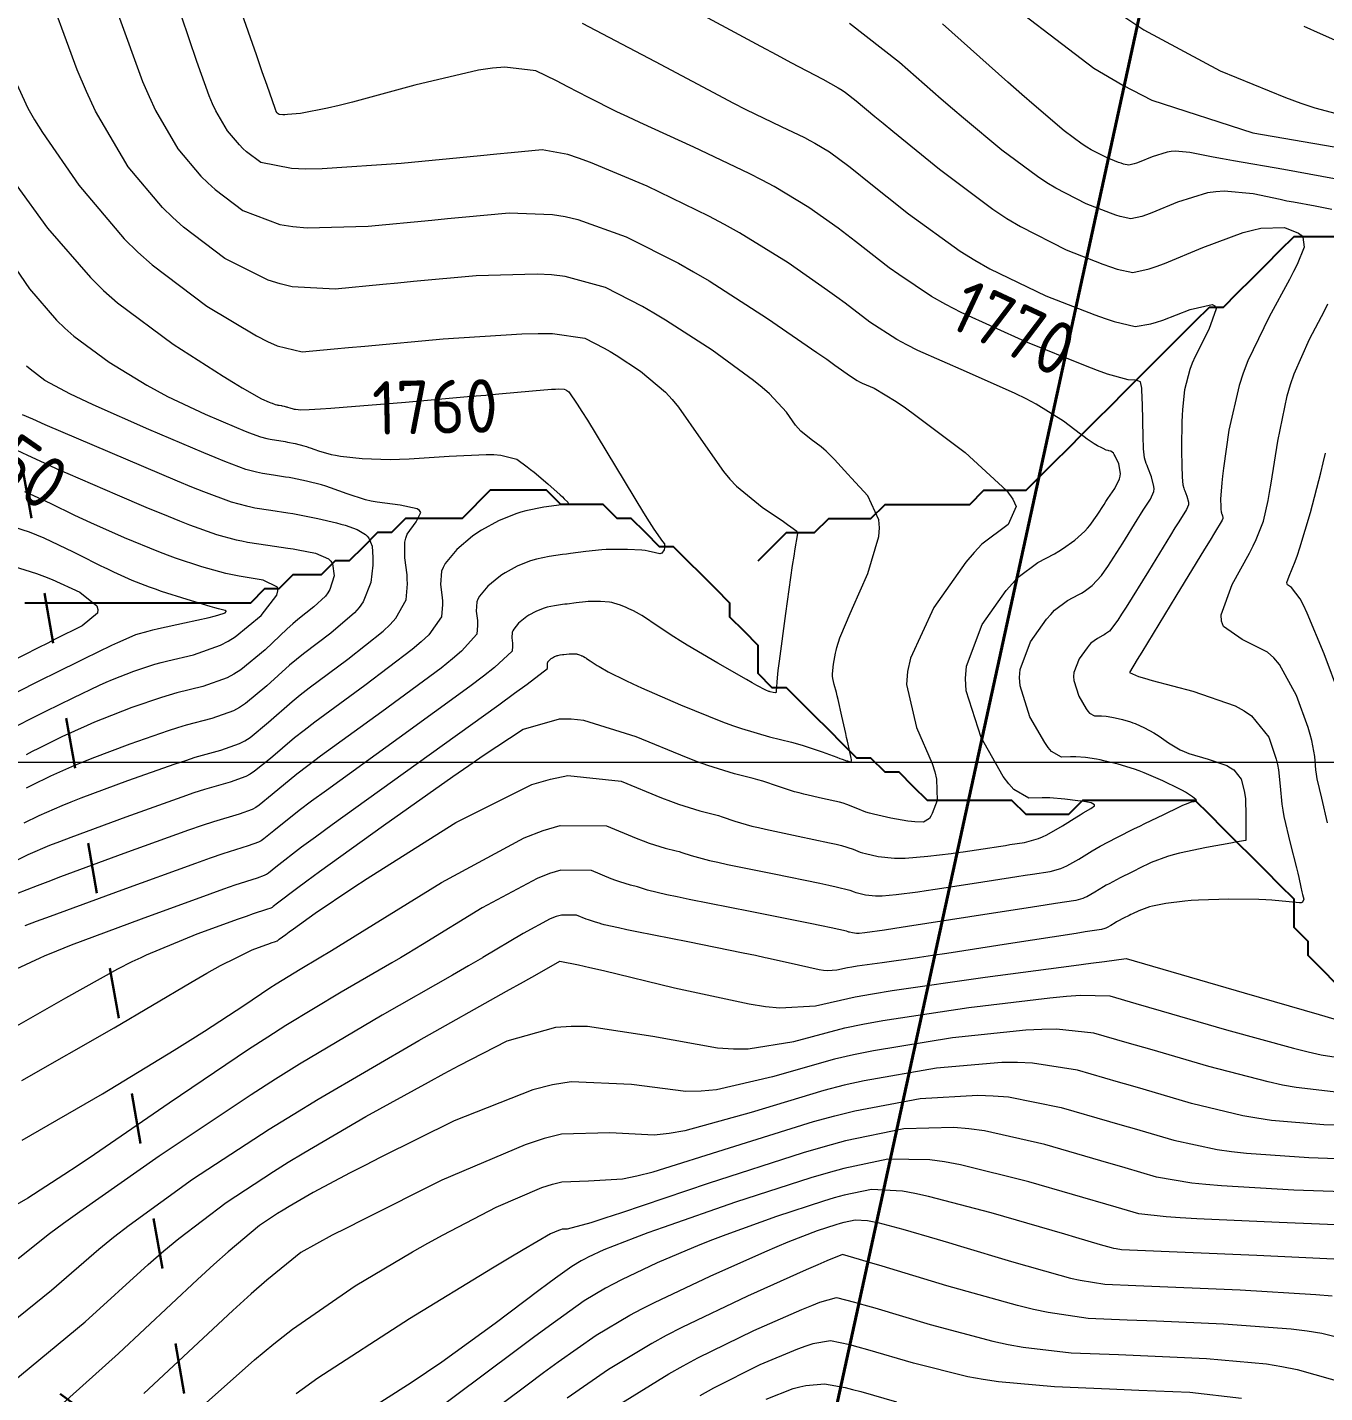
# Model space of a CAD drawing. Header units: millimetres. Extents: x 837475 to 838477, y 1189012 to 1191015.
# Drawn here: x 838142.1 to 838234, y 1189969.2 to 1190066 of the extents above; entities that cross this region are included whole.
import ezdxf

# ---------------------------------------------------------------- set-up
doc = ezdxf.new("R2010")
doc.units = ezdxf.units.MM
doc.header["$LTSCALE"] = 0.3
doc.linetypes.add('ACAD_ISO03W100', pattern=[30, 12, -18])
for name, color, linetype, lineweight in [('COORD', 253, 'Continuous', 20), ('CORREDORVIA', 94, 'Continuous', 40), ('DRENAJE', 5, 'Continuous', 25)]:
    doc.layers.add(name, color=color, linetype=linetype, lineweight=lineweight)
for name, color, linetype, lineweight, true_color in [('COTAS 10', 7, 'Continuous', 9, 0x6e3e2d), ('COTAS INT', 7, 'Continuous', 5, 0x9fa19f), ('Linea_Tendencia', 7, 'ACAD_ISO03W100', 30, 0xef3939)]:
    doc.layers.add(name, color=color, linetype=linetype, lineweight=lineweight, true_color=true_color)
doc.styles.get("Standard").update_dxf_attribs({"font": 'isocp2.shx', "bigfont": '@extfont2.shx'})

msp = doc.modelspace()

# ---------------------------------------------------------------- linework, layer by layer
at = {"layer": 'COORD'}
msp.add_line((837476.514, 1190013.872), (838476.514, 1190013.872), dxfattribs=at)
at = {"layer": 'CORREDORVIA'}
msp.add_lwpolyline([(837918.48, 1189883.493), (837925.042, 1189453.383), (837902.497, 1189217.712), (837593.191, 1189234.399), (837666.017, 1189670.117), (837623.316, 1189818.024), (837548.503, 1190011.455), (837506.88, 1190461.595), (837936.282, 1190278.252), (837938.054, 1190355.403), (837933.054, 1190517.446), (837913.685, 1190646.739), (837916.913, 1190801.892), (837910.676, 1191000.965), (838213.029, 1190992.912), (838237.174, 1190821.339), (838237.001, 1190602.875), (838240.031, 1190437.198), (838238.102, 1190145.726), (838184.199, 1189898.277), (837758.842, 1190109.914), (837918.48, 1189883.493)], dxfattribs=at)
at = {"layer": 'COTAS 10'}
for points in [[(838141.715, 1189987.071), (838147.407, 1189990.339), (838152.47, 1189993.433), (838153.611, 1189994.144), (838154.639, 1189994.791), (838157.407, 1189996.605), (838159.258, 1189997.856), (838159.707, 1189998.149), (838160.129, 1189998.418), (838161.422, 1189999.198), (838162.761, 1190000), (838163.633, 1190000.522), (838164.634, 1190001.134), (838165.802, 1190001.853), (838171.422, 1190005.339), (838177.303, 1190008.497), (838178.635, 1190009.009), (838179.839, 1190009.365), (838183.119, 1190009.344), (838185.244, 1190008.468), (838185.72, 1190008.285), (838186.147, 1190008.128), (838187.284, 1190007.777), (838188.067, 1190007.583), (838188.271, 1190007.526), (838188.469, 1190007.468), (838189.139, 1190007.242), (838190.426, 1190006.9), (838191.013, 1190006.767), (838191.701, 1190006.617), (838195.018, 1190005.941), (838198.255, 1190005.287), (838198.893, 1190005.151), (838199.418, 1190005.036), (838200.379, 1190004.784), (838200.687, 1190004.661), (838200.8, 1190004.627), (838200.926, 1190004.593), (838201.48, 1190004.468), (838202.202, 1190004.393), (838202.433, 1190004.39), (838202.678, 1190004.394), (838203.676, 1190004.473), (838205.208, 1190004.68), (838205.79, 1190004.764), (838206.441, 1190004.86), (838209.36, 1190005.307), (838212.208, 1190005.751), (838212.813, 1190005.845), (838213.339, 1190005.927), (838214.578, 1190006.122), (838215.328, 1190006.326), (838215.546, 1190006.413), (838215.768, 1190006.515), (838216.607, 1190006.995), (838217.549, 1190007.575), (838217.835, 1190007.74), (838218.134, 1190007.906), (838219.304, 1190008.521), (838220.571, 1190009.155), (838220.93, 1190009.332), (838221.292, 1190009.511), (838222.63, 1190010.164), (838223.76, 1190010.701), (838223.991, 1190010.807), (838224.186, 1190010.893), (838224.597, 1190011.049), (838224.759, 1190011.077), (838224.798, 1190011.083), (838224.834, 1190011.089), (838224.943, 1190011.105), (838224.959, 1190011.159), (838224.937, 1190011.19), (838224.903, 1190011.227), (838224.682, 1190011.418), (838224.177, 1190011.733), (838223.963, 1190011.849), (838223.718, 1190011.977), (838222.563, 1190012.544), (838221.249, 1190013.12), (838220.903, 1190013.254), (838220.565, 1190013.377), (838219.408, 1190013.729), (838218.378, 1190013.969), (838218.12, 1190014.021), (838217.874, 1190014.067), (838217.084, 1190014.185), (838216.391, 1190014.237), (838216.206, 1190014.243), (838216.025, 1190014.245), (838215.397, 1190014.221), (838214.682, 1190014.629), (838214.446, 1190014.904), (838214.193, 1190015.249), (838213.142, 1190017.079), (838212.446, 1190019.288), (838212.417, 1190019.872), (838212.458, 1190020.444), (838213.198, 1190022.408), (838214.331, 1190024.005), (838214.621, 1190024.345), (838214.9, 1190024.64), (838215.821, 1190025.336), (838216.608, 1190025.744), (838216.802, 1190025.857), (838216.986, 1190025.971), (838217.566, 1190026.382), (838218.211, 1190027.095), (838218.436, 1190027.398), (838218.681, 1190027.748), (838219.735, 1190029.394), (838220.758, 1190031.058), (838220.983, 1190031.418), (838221.184, 1190031.736), (838221.702, 1190032.52), (838221.928, 1190033.067), (838221.945, 1190033.235), (838221.942, 1190033.409), (838221.766, 1190034.099), (838221.505, 1190034.753), (838221.449, 1190034.906), (838221.399, 1190035.046), (838221.275, 1190035.45), (838221.206, 1190036.082), (838221.191, 1190036.366), (838221.178, 1190036.698), (838221.142, 1190038.291), (838221.103, 1190039.839), (838221.088, 1190040.142), (838221.07, 1190040.392), (838220.989, 1190040.837), (838220.798, 1190040.913), (838220.712, 1190040.928), (838220.61, 1190040.941), (838220.122, 1190040.967), (838218.653, 1190041.387), (838217.933, 1190041.647), (838217.078, 1190041.97), (838212.858, 1190043.66), (838208.266, 1190045.741), (838207.176, 1190046.311), (838206.165, 1190046.878), (838203.86, 1190048.439), (838203.169, 1190048.905), (838200.785, 1190050.787), (838200.16, 1190051.263), (838199.549, 1190051.719), (838197.469, 1190053.204), (838195.012, 1190054.684), (838194.164, 1190055.137), (838193.244, 1190055.609), (838189.313, 1190057.469), (838185.487, 1190059.216), (838184.633, 1190059.617), (838183.868, 1190059.981), (838181.844, 1190060.997), (838180.394, 1190061.761), (838179.991, 1190061.966), (838179.587, 1190062.168), (838178.12, 1190062.877), (838175.911, 1190063.144), (838175.038, 1190063.069), (838174.052, 1190062.928), (838169.549, 1190061.88), (838165.115, 1190060.675), (838164.173, 1190060.436), (838163.354, 1190060.237), (838161.429, 1190059.863), (838160.516, 1190059.784), (838160.336, 1190059.773), (838160.188, 1190059.766), (838159.917, 1190059.779), (838159.855, 1190059.826), (838159.823, 1190059.856), (838159.772, 1190059.917), (838159.722, 1190060.002), (838159.707, 1190060.033), (838159.693, 1190060.067), (838159.639, 1190060.216), (838159.068, 1190061.853), (838158.728, 1190062.824), (838158.31, 1190064.021), (838156.14, 1190070.216)], [(838210, 1190068.948), (838217.672, 1190063.081), (838219.739, 1190061.86), (838221.782, 1190060.813), (838228.957, 1190058.49), (838234.717, 1190057.493)], [(838141.21, 1190054.903), (838143.502, 1190051.738), (838146.537, 1190048.22), (838147.48, 1190047.312), (838148.468, 1190046.434), (838152.409, 1190043.502), (838155.944, 1190041.24), (838156.676, 1190040.784), (838157.3, 1190040.402), (838158.665, 1190039.634), (838159.221, 1190039.398), (838159.337, 1190039.35), (838159.435, 1190039.31), (838159.651, 1190039.228), (838159.759, 1190039.199), (838159.79, 1190039.193), (838159.82, 1190039.187), (838159.933, 1190039.169), (838160.054, 1190039.151), (838160.089, 1190039.145), (838160.126, 1190039.138), (838160.268, 1190039.11), (838160.421, 1190039.07), (838160.465, 1190039.057), (838160.51, 1190039.042), (838160.68, 1190038.98), (838160.905, 1190038.917), (838160.985, 1190038.902), (838161.073, 1190038.888), (838161.456, 1190038.845), (838162.061, 1190038.873), (838162.86, 1190038.909), (838163.591, 1190038.961), (838164.471, 1190039.029), (838168.887, 1190039.4), (838173.544, 1190039.807), (838174.575, 1190039.898), (838175.494, 1190039.979), (838177.882, 1190040.191), (838179.236, 1190040.303), (838179.504, 1190040.32), (838179.724, 1190040.332), (838180.132, 1190040.324), (838180.245, 1190040.266), (838180.279, 1190040.246), (838180.315, 1190040.224), (838180.457, 1190040.132), (838181.057, 1190039.256), (838181.38, 1190038.74), (838181.773, 1190038.106), (838183.765, 1190034.828), (838185.762, 1190031.547), (838186.159, 1190030.911), (838186.488, 1190030.392), (838187.111, 1190029.502), (838187.236, 1190029.341), (838187.251, 1190029.281), (838187.257, 1190029.216), (838187.207, 1190028.926), (838187.05, 1190028.691), (838186.988, 1190028.659), (838186.919, 1190028.642), (838186.604, 1190028.703), (838186.075, 1190028.836), (838185.872, 1190028.865), (838185.643, 1190028.891), (838184.61, 1190028.953), (838183.43, 1190028.955), (838183.108, 1190028.942), (838182.789, 1190028.924), (838181.658, 1190028.807), (838180.581, 1190028.658), (838180.298, 1190028.619), (838180.02, 1190028.58), (838179.069, 1190028.446), (838178.165, 1190028.263), (838177.918, 1190028.194), (838177.671, 1190028.116), (838176.791, 1190027.766), (838175.94, 1190027.301), (838175.712, 1190027.15), (838175.488, 1190026.99), (838174.707, 1190026.333), (838174.12, 1190025.624), (838174.019, 1190025.432), (838173.944, 1190025.242), (838173.892, 1190024.568), (838173.973, 1190023.917), (838173.981, 1190023.74), (838173.983, 1190023.566), (838173.939, 1190022.949), (838172.856, 1190021.737), (838172.203, 1190021.186), (838171.398, 1190020.542), (838167.212, 1190017.441), (838162.864, 1190014.284), (838161.956, 1190013.605), (838161.176, 1190013.011), (838159.428, 1190011.57), (838158.515, 1190010.818), (838158.261, 1190010.658), (838158.007, 1190010.519), (838157.088, 1190010.189), (838155.274, 1190009.642), (838154.457, 1190009.365), (838153.503, 1190009.033), (838148.919, 1190007.384), (838144.419, 1190005.727), (838143.519, 1190005.39), (838142.768, 1190005.106), (838141.305, 1190004.522)], [(838140.506, 1190016.021), (838142.332, 1190016.953), (838142.851, 1190017.214), (838143.376, 1190017.476), (838145.321, 1190018.437), (838147.186, 1190019.316), (838147.66, 1190019.527), (838148.117, 1190019.724), (838149.615, 1190020.321), (838151.106, 1190020.806), (838151.557, 1190020.934), (838152.026, 1190021.059), (838153.859, 1190021.485), (838155.775, 1190022.158), (838156.297, 1190022.438), (838156.814, 1190022.759), (838158.648, 1190024.255), (838159.769, 1190025.715), (838159.836, 1190026.011), (838159.798, 1190026.262), (838158.782, 1190026.78), (838157.081, 1190027.053), (838156.611, 1190027.149), (838156.141, 1190027.253), (838154.447, 1190027.706), (838152.578, 1190028.335), (838151.997, 1190028.551), (838151.39, 1190028.785), (838148.97, 1190029.782), (838146.583, 1190030.831), (838145.997, 1190031.098), (838145.443, 1190031.354), (838143.71, 1190032.195), (838142.271, 1190032.876), (838141.902, 1190033.031)], [(838235.036, 1189990.443), (838232.029, 1189990.789), (838231.062, 1189990.969), (838230.035, 1189991.187), (838225.842, 1189992.28), (838221.805, 1189993.456), (838220.033, 1189993.972), (838217.668, 1189994.659), (838215.024, 1189994.93), (838214.003, 1189994.913), (838212.856, 1189994.856), (838207.668, 1189994.318), (838202.056, 1189993.408), (838200.641, 1189993.116), (838199.287, 1189992.807), (838194.897, 1189991.547), (838190.933, 1189990.63), (838189.846, 1189990.537), (838188.764, 1189990.514), (838184.897, 1189991.013), (838180.636, 1189991.2), (838179.306, 1189990.98), (838177.91, 1189990.642), (838172.326, 1189988.442), (838167.137, 1189985.855), (838165.99, 1189985.272), (838164.968, 1189984.748), (838162.326, 1189983.341), (838160.636, 1189982.359), (838160.214, 1189982.104), (838159.813, 1189981.855), (838158.531, 1189981.015), (838156.297, 1189979.139), (838155.296, 1189978.238), (838154.129, 1189977.171), (838148.531, 1189971.937), (838142.55, 1189966.562)], [(838235.183, 1189978.591), (838229.244, 1189978.879), (838219.649, 1189979.283), (838219.25, 1189979.346), (838219.096, 1189979.382), (838218.923, 1189979.425), (838218.14, 1189979.649), (838216.402, 1189980.163), (838215.627, 1189980.39), (838214.724, 1189980.654), (838210.402, 1189981.911), (838205.965, 1189983.076), (838204.99, 1189983.281), (838204.124, 1189983.436), (838201.911, 1189983.569), (838199.968, 1189983.155), (838199.271, 1189982.964), (838198.507, 1189982.74), (838195.174, 1189981.658), (838191.578, 1189980.361), (838190.646, 1189980.003), (838189.743, 1189979.645), (838186.714, 1189978.354), (838184.188, 1189977.159), (838183.603, 1189976.861), (838183.066, 1189976.578), (838181.539, 1189975.674), (838179.079, 1189973.899), (838177.955, 1189973.067), (838176.638, 1189972.088), (838170.28, 1189967.319)], [(838194.439, 1189968.691), (838196.366, 1189969.442), (838196.829, 1189969.576), (838197.263, 1189969.678), (838198.576, 1189969.777), (838200.039, 1189969.516), (838200.568, 1189969.39), (838201.15, 1189969.242), (838203.696, 1189968.514)]]:
    msp.add_lwpolyline(points, dxfattribs=at)
at = {"layer": 'COTAS INT'}
for points in [[(838141.3, 1189999.215), (838142.99, 1190000), (838143.278, 1190000.134), (838144.165, 1190000.495), (838145.2, 1190000.904), (838150.162, 1190002.767), (838155.025, 1190004.53), (838155.997, 1190004.876), (838156.807, 1190005.16), (838158.379, 1190005.671), (838158.891, 1190005.854), (838159.032, 1190005.931), (838159.173, 1190006.021), (838159.682, 1190006.439), (838161.516, 1190007.857), (838162.492, 1190008.576), (838163.673, 1190009.437), (838169.629, 1190013.724), (838175.49, 1190017.935), (838176.609, 1190018.748), (838177.51, 1190019.407), (838178.948, 1190020.512), (838178.956, 1190020.619), (838178.955, 1190020.649), (838178.954, 1190020.68), (838178.94, 1190020.793), (838178.949, 1190020.91), (838178.962, 1190020.943), (838178.98, 1190020.976), (838179.081, 1190021.099), (838179.217, 1190021.213), (838179.256, 1190021.241), (838179.295, 1190021.267), (838179.443, 1190021.348), (838179.596, 1190021.409), (838179.639, 1190021.422), (838179.682, 1190021.434), (838179.838, 1190021.466), (838180.003, 1190021.489), (838180.101, 1190021.503), (838180.288, 1190021.529), (838180.484, 1190021.549), (838180.539, 1190021.552), (838180.595, 1190021.554), (838180.8, 1190021.554), (838180.991, 1190021.538), (838181.038, 1190021.531), (838181.082, 1190021.522), (838181.222, 1190021.478), (838181.338, 1190021.429), (838181.368, 1190021.416), (838181.397, 1190021.404), (838181.492, 1190021.363), (838181.619, 1190021.293), (838181.668, 1190021.262), (838181.722, 1190021.226), (838181.967, 1190021.057), (838182.337, 1190020.813), (838182.47, 1190020.73), (838182.617, 1190020.641), (838183.259, 1190020.263), (838184.489, 1190019.65), (838185.006, 1190019.412), (838185.6, 1190019.145), (838188.382, 1190017.934), (838191.344, 1190016.734), (838192.051, 1190016.473), (838192.709, 1190016.243), (838194.679, 1190015.672), (838196.256, 1190015.282), (838196.667, 1190015.167), (838197.067, 1190015.049), (838198.417, 1190014.595), (838199.46, 1190014.21), (838199.665, 1190014.136), (838199.835, 1190014.075), (838200.147, 1190013.969), (838200.222, 1190013.951), (838200.241, 1190013.945), (838200.259, 1190013.938), (838200.322, 1190013.91), (838200.381, 1190013.884), (838200.398, 1190013.879), (838200.414, 1190013.874), (838200.475, 1190013.866), (838200.498, 1190013.977), (838200.49, 1190014.048), (838200.476, 1190014.137), (838200.376, 1190014.603), (838200.206, 1190015.343), (838200.148, 1190015.604), (838200.085, 1190015.889), (838199.819, 1190017.123), (838199.553, 1190018.314), (838199.49, 1190018.573), (838199.431, 1190018.8), (838199.26, 1190019.365), (838199.168, 1190019.809), (838199.16, 1190019.961), (838199.159, 1190020.126), (838199.219, 1190020.825), (838199.356, 1190021.584), (838199.404, 1190021.787), (838199.456, 1190021.986), (838199.681, 1190022.679), (838200.137, 1190023.787), (838200.335, 1190024.249), (838200.565, 1190024.777), (838201.653, 1190027.245), (838202.44, 1190029.855), (838202.479, 1190030.474), (838202.44, 1190031.048), (838201.655, 1190032.745), (838200.508, 1190033.993), (838200.242, 1190034.284), (838199.998, 1190034.551), (838199.301, 1190035.317), (838198.71, 1190035.906), (838198.532, 1190036.062), (838198.348, 1190036.214), (838197.634, 1190036.736), (838196.906, 1190037.34), (838196.714, 1190037.544), (838196.526, 1190037.763), (838195.881, 1190038.688), (838194.696, 1190039.984), (838194.168, 1190040.439), (838193.554, 1190040.934), (838190.612, 1190043.067), (838187.321, 1190045.21), (838186.486, 1190045.712), (838185.685, 1190046.174), (838183.067, 1190047.514), (838180.199, 1190048.298), (838179.24, 1190048.411), (838178.21, 1190048.478), (838173.895, 1190048.342), (838169.452, 1190047.936), (838168.342, 1190047.834), (838167.284, 1190047.735), (838163.895, 1190047.415), (838160.839, 1190047.57), (838159.991, 1190047.771), (838159.142, 1190048.041), (838156.068, 1190049.588), (838153.145, 1190051.796), (838152.392, 1190052.482), (838151.662, 1190053.201), (838149.226, 1190056.068), (838146.91, 1190060.015), (838146.255, 1190061.415), (838145.594, 1190062.948), (838143.158, 1190069.593)], [(838188.468, 1190067.645), (838194.036, 1190064.64), (838195.202, 1190064.014), (838196.205, 1190063.477), (838198.468, 1190062.283), (838199.562, 1190061.677), (838199.827, 1190061.51), (838200.076, 1190061.344), (838200.84, 1190060.751), (838202.145, 1190059.65), (838202.735, 1190059.163), (838203.424, 1190058.598), (838206.741, 1190055.902), (838210.529, 1190053.074), (838211.516, 1190052.426), (838212.475, 1190051.837), (838215.715, 1190050.196), (838218.305, 1190049.181), (838218.855, 1190048.987), (838219.332, 1190048.829), (838220.452, 1190048.574), (838221.607, 1190048.839), (838222.106, 1190049.01), (838222.683, 1190049.224), (838225.414, 1190050.349), (838228.272, 1190051.42), (838228.929, 1190051.599), (838229.527, 1190051.727), (838231.2, 1190051.767), (838232.199, 1190051.378), (838232.372, 1190051.236), (838232.501, 1190051.08), (838232.592, 1190050.391), (838232.087, 1190049.153), (838231.84, 1190048.65), (838231.546, 1190048.078), (838230.099, 1190045.432), (838228.599, 1190042.317), (838228.272, 1190041.448), (838227.983, 1190040.577), (838227.26, 1190037.409), (838226.881, 1190034.722), (838226.809, 1190034.154), (838226.752, 1190033.662), (838226.666, 1190032.522), (838226.676, 1190031.992), (838226.679, 1190031.885), (838226.683, 1190031.796), (838226.697, 1190031.617), (838226.722, 1190031.535), (838226.733, 1190031.507), (838226.744, 1190031.476), (838226.797, 1190031.343), (838226.833, 1190031.203), (838226.833, 1190031.167), (838226.83, 1190031.133), (838226.784, 1190031.022), (838226.236, 1190030.136), (838225.917, 1190029.613), (838225.524, 1190028.97), (838223.498, 1190025.647), (838221.472, 1190022.317), (838221.079, 1190021.671), (838220.759, 1190021.143), (838220.208, 1190020.232), (838220.848, 1190019.948), (838221.279, 1190019.816), (838221.819, 1190019.661), (838224.686, 1190018.906), (838227.695, 1190017.851), (838228.324, 1190017.507), (838228.866, 1190017.14), (838230.088, 1190015.627), (838230.605, 1190014.084), (838230.703, 1190013.698), (838230.781, 1190013.331), (838230.898, 1190012.155), (838230.998, 1190010.893), (838231.065, 1190010.472), (838231.149, 1190010.019), (838231.596, 1190008.124), (838232.054, 1190006.37), (838232.145, 1190006.006), (838232.22, 1190005.695), (838232.364, 1190005.012), (838232.421, 1190004.676), (838232.441, 1190004.583), (838232.464, 1190004.491), (838232.563, 1190004.159), (838232.473, 1190003.927), (838232.376, 1190003.898), (838232.248, 1190003.883), (838231.526, 1190003.957), (838230.308, 1190004.089), (838229.866, 1190004.112), (838229.38, 1190004.129), (838227.248, 1190004.139), (838225.089, 1190004.078), (838224.585, 1190004.049), (838224.123, 1190004.016), (838222.791, 1190003.855), (838221.848, 1190003.657), (838221.629, 1190003.6), (838221.429, 1190003.543), (838220.862, 1190003.331), (838220.423, 1190003.117), (838220.305, 1190003.058), (838220.187, 1190003), (838219.772, 1190002.793), (838219.388, 1190002.591), (838219.291, 1190002.537), (838219.197, 1190002.483), (838218.888, 1190002.292), (838218.613, 1190002.135), (838218.54, 1190002.102), (838218.469, 1190002.073), (838218.223, 1190002.006), (838217.068, 1190001.826), (838216.424, 1190001.726), (838211.63, 1190000.979), (838207.258, 1190000.308), (838206.244, 1190000.156), (838205.315, 1190000.019), (838205.18, 1190000), (838202.669, 1189999.646), (838200.905, 1189999.394), (838200.532, 1189999.333), (838200.209, 1189999.277), (838199.46, 1189999.106), (838198.787, 1189999.072), (838198.513, 1189999.101), (838198.2, 1189999.148), (838196.75, 1189999.46), (838194.512, 1189999.972), (838194.381, 1190000), (838193.702, 1190000.145), (838192.809, 1190000.332), (838188.898, 1190001.122), (838185.279, 1190001.843), (838184.57, 1190001.987), (838183.99, 1190002.107), (838182.954, 1190002.341), (838182.737, 1190002.413), (838182.673, 1190002.432), (838182.607, 1190002.451), (838182.354, 1190002.513), (838181.987, 1190002.627), (838181.849, 1190002.678), (838181.695, 1190002.737), (838181.008, 1190003.02), (838179.948, 1190003.027), (838179.559, 1190002.912), (838179.128, 1190002.746), (838177.228, 1190001.725), (838174.374, 1190000.014), (838174.35, 1190000), (838173.342, 1189999.413), (838172.205, 1189998.756), (838167.228, 1189995.925), (838161.36, 1189992.45), (838159.662, 1189991.387), (838157.933, 1189990.281), (838151.422, 1189985.925), (838145.801, 1189981.987), (838144.633, 1189981.145), (838143.633, 1189980.411), (838141.422, 1189978.656)], [(838181.406, 1190066.276), (838186.572, 1190063.555), (838191.074, 1190061.153), (838192.092, 1190060.623), (838193.012, 1190060.151), (838195.508, 1190058.936), (838197.16, 1190058.154), (838197.547, 1190057.956), (838197.904, 1190057.766), (838198.936, 1190057.144), (838200.302, 1190056.122), (838200.868, 1190055.679), (838201.516, 1190055.168), (838204.536, 1190052.743), (838208.192, 1190050.102), (838209.241, 1190049.453), (838210.306, 1190048.841), (838214.286, 1190046.928), (838217.74, 1190045.575), (838218.473, 1190045.315), (838219.109, 1190045.106), (838220.603, 1190044.765), (838221.728, 1190044.939), (838222.132, 1190045.054), (838222.576, 1190045.199), (838224.516, 1190045.962), (838226.058, 1190046.324), (838226.252, 1190046.215), (838226.344, 1190046.016), (838225.837, 1190044.541), (838224.861, 1190042.63), (838224.659, 1190042.155), (838224.485, 1190041.704), (838224.104, 1190040.272), (838223.956, 1190038.872), (838223.93, 1190038.441), (838223.911, 1190037.991), (838223.893, 1190036.211), (838223.923, 1190034.643), (838223.933, 1190034.327), (838223.943, 1190034.062), (838223.986, 1190033.533), (838224.061, 1190033.291), (838224.091, 1190033.206), (838224.125, 1190033.114), (838224.282, 1190032.721), (838224.387, 1190032.306), (838224.389, 1190032.201), (838224.379, 1190032.1), (838224.243, 1190031.771), (838223.699, 1190030.918), (838223.432, 1190030.486), (838223.114, 1190029.97), (838221.545, 1190027.403), (838219.968, 1190024.854), (838219.645, 1190024.35), (838219.371, 1190023.934), (838218.795, 1190023.159), (838218.508, 1190022.955), (838218.417, 1190022.899), (838218.321, 1190022.843), (838217.932, 1190022.641), (838217.476, 1190022.296), (838217.338, 1190022.15), (838217.194, 1190021.982), (838216.633, 1190021.192), (838216.267, 1190020.22), (838216.247, 1190019.937), (838216.261, 1190019.648), (838216.606, 1190018.554), (838217.126, 1190017.649), (838217.251, 1190017.478), (838217.368, 1190017.342), (838217.722, 1190017.14), (838218.033, 1190017.152), (838218.122, 1190017.151), (838218.214, 1190017.148), (838218.557, 1190017.122), (838218.948, 1190017.064), (838219.07, 1190017.041), (838219.197, 1190017.015), (838219.707, 1190016.896), (838220.28, 1190016.722), (838220.447, 1190016.661), (838220.618, 1190016.595), (838221.268, 1190016.31), (838221.94, 1190015.95), (838222.124, 1190015.837), (838222.308, 1190015.718), (838222.968, 1190015.238), (838223.8, 1190014.744), (838224.093, 1190014.616), (838224.413, 1190014.491), (838225.792, 1190014.073), (838227.097, 1190013.619), (838227.369, 1190013.471), (838227.603, 1190013.314), (838228.129, 1190012.669), (838228.347, 1190011.838), (838228.388, 1190011.564), (838228.419, 1190011.271), (838228.461, 1190010.055), (838228.45, 1190008.974), (838228.448, 1190008.766), (838228.447, 1190008.599), (838228.447, 1190008.326), (838228.446, 1190008.316), (838228.445, 1190008.314), (838228.442, 1190008.312), (838228.43, 1190008.309), (838227.994, 1190008.232), (838227.725, 1190008.184), (838227.392, 1190008.124), (838225.654, 1190007.808), (838223.742, 1190007.407), (838223.3, 1190007.293), (838222.895, 1190007.177), (838221.746, 1190006.748), (838220.858, 1190006.314), (838220.617, 1190006.195), (838220.379, 1190006.077), (838219.538, 1190005.657), (838218.761, 1190005.249), (838218.563, 1190005.138), (838218.373, 1190005.029), (838217.747, 1190004.644), (838217.19, 1190004.325), (838217.043, 1190004.258), (838216.898, 1190004.199), (838216.401, 1190004.064), (838214.957, 1190003.838), (838214.217, 1190003.723), (838213.328, 1190003.584), (838208.887, 1190002.893), (838204.457, 1190002.206), (838203.575, 1190002.071), (838202.842, 1190001.959), (838201.441, 1190001.754), (838201.05, 1190001.723), (838200.954, 1190001.721), (838200.863, 1190001.722), (838200.58, 1190001.752), (838200.363, 1190001.801), (838200.314, 1190001.814), (838200.269, 1190001.828), (838200.149, 1190001.876), (838199.045, 1190002.118), (838198.381, 1190002.254), (838197.562, 1190002.419), (838193.308, 1190003.265), (838188.99, 1190004.132), (838188.129, 1190004.31), (838187.415, 1190004.463), (838186.046, 1190004.791), (838185.603, 1190004.94), (838185.472, 1190004.979), (838185.337, 1190005.017), (838184.819, 1190005.145), (838184.067, 1190005.378), (838183.784, 1190005.482), (838183.469, 1190005.603), (838182.064, 1190006.182), (838179.894, 1190006.196), (838179.097, 1190005.961), (838178.216, 1190005.621), (838174.325, 1190003.532), (838170.088, 1190000.934), (838168.988, 1190000.273), (838168.528, 1190000), (838167.919, 1189999.639), (838164.325, 1189997.561), (838160.392, 1189995.191), (838159.11, 1189994.371), (838157.745, 1189993.481), (838152.116, 1189989.678), (838146.827, 1189986.052), (838145.675, 1189985.274), (838144.658, 1189984.594), (838142.116, 1189982.954), (838140.49, 1189982.02)], [(838148.519, 1190066.872), (838150.244, 1190062.138), (838150.706, 1190061.056), (838151.16, 1190060.073), (838152.741, 1190057.351), (838154.382, 1190055.419), (838154.874, 1190054.935), (838155.382, 1190054.472), (838157.351, 1190052.985), (838159.975, 1190051.996), (838160.896, 1190051.848), (838161.901, 1190051.754), (838166.234, 1190051.868), (838170.738, 1190052.298), (838171.851, 1190052.403), (838172.906, 1190052.502), (838176.234, 1190052.808), (838179.301, 1190052.71), (838180.192, 1190052.554), (838181.101, 1190052.341), (838184.534, 1190051.109), (838188.228, 1190049.25), (838189.301, 1190048.643), (838190.396, 1190047.996), (838194.534, 1190045.325), (838198.044, 1190042.914), (838198.743, 1190042.429), (838199.324, 1190042.025), (838200.437, 1190041.228), (838200.9, 1190040.928), (838201.07, 1190040.837), (838201.259, 1190040.743), (838202.095, 1190040.373), (838203.666, 1190039.436), (838204.319, 1190038.984), (838205.067, 1190038.449), (838208.552, 1190035.821), (838211.515, 1190033.109), (838211.933, 1190032.522), (838212.176, 1190032.005), (838211.6, 1190030.726), (838209.748, 1190029.327), (838209.187, 1190028.733), (838208.605, 1190028.05), (838206.326, 1190024.841), (838204.67, 1190021.228), (838204.479, 1190020.29), (838204.405, 1190019.379), (838205.107, 1190016.318), (838206.219, 1190013.773), (838206.403, 1190013.187), (838206.535, 1190012.653), (838206.564, 1190011.157), (838206.225, 1190010.214), (838206.123, 1190010.03), (838206.019, 1190009.879), (838205.614, 1190009.612), (838204.998, 1190009.625), (838204.759, 1190009.652), (838204.491, 1190009.688), (838203.279, 1190009.901), (838202.051, 1190010.176), (838201.773, 1190010.252), (838201.522, 1190010.328), (838200.84, 1190010.6), (838200.164, 1190010.872), (838199.916, 1190010.947), (838199.643, 1190011.022), (838198.438, 1190011.293), (838197.123, 1190011.589), (838196.781, 1190011.679), (838196.448, 1190011.773), (838195.324, 1190012.144), (838194.201, 1190012.522), (838193.868, 1190012.62), (838193.527, 1190012.716), (838192.214, 1190013.04), (838190.308, 1190013.63), (838189.591, 1190013.893), (838188.793, 1190014.2), (838185.23, 1190015.668), (838181.511, 1190016.812), (838180.614, 1190016.913), (838179.775, 1190016.922), (838177.225, 1190016.177), (838174.384, 1190014.307), (838173.362, 1190013.607), (838172.237, 1190012.827), (838167.324, 1190009.352), (838162.776, 1190006.083), (838161.882, 1190005.433), (838161.147, 1190004.895), (838159.808, 1190003.874), (838159.503, 1190003.622), (838159.418, 1190003.568), (838159.333, 1190003.522), (838159.025, 1190003.411), (838158.079, 1190003.104), (838157.592, 1190002.933), (838157.007, 1190002.725), (838154.082, 1190001.664), (838150.485, 1190000.175), (838150.117, 1190000), (838149.478, 1189999.696), (838148.465, 1189999.189), (838144.766, 1189997.12), (838140.979, 1189994.963)], [(838141.691, 1189991.3), (838148.232, 1189995.026), (838153.653, 1189998.245), (838154.791, 1189998.897), (838155.771, 1189999.445), (838156.879, 1190000), (838158.001, 1190000.562), (838158.989, 1190000.921), (838159.187, 1190000.991), (838159.351, 1190001.048), (838159.671, 1190001.152), (838159.775, 1190001.189), (838159.803, 1190001.205), (838159.832, 1190001.223), (838159.935, 1190001.308), (838160.387, 1190001.653), (838160.636, 1190001.835), (838160.938, 1190002.054), (838162.474, 1190003.159), (838165.149, 1190004.964), (838166.169, 1190005.626), (838167.31, 1190006.358), (838172.44, 1190009.586), (838177.842, 1190012.275), (838179.154, 1190012.668), (838180.386, 1190012.909), (838184.175, 1190012.506), (838187.019, 1190011.334), (838187.656, 1190011.089), (838188.227, 1190010.879), (838189.749, 1190010.408), (838190.797, 1190010.15), (838191.07, 1190010.073), (838191.335, 1190009.995), (838192.232, 1190009.693), (838193.437, 1190009.336), (838193.897, 1190009.223), (838194.412, 1190009.103), (838196.728, 1190008.617), (838198.949, 1190008.154), (838199.405, 1190008.049), (838199.791, 1190007.954), (838200.61, 1190007.692), (838201.104, 1190007.494), (838201.287, 1190007.439), (838201.488, 1190007.384), (838202.379, 1190007.184), (838203.541, 1190007.064), (838203.913, 1190007.058), (838204.306, 1190007.065), (838205.91, 1190007.193), (838207.574, 1190007.4), (838208.006, 1190007.457), (838208.425, 1190007.514), (838209.833, 1190007.721), (838211.088, 1190007.917), (838211.41, 1190007.967), (838211.721, 1190008.016), (838212.756, 1190008.18), (838213.757, 1190008.452), (838214.048, 1190008.569), (838214.345, 1190008.705), (838215.466, 1190009.346), (838216.479, 1190009.998), (838216.708, 1190010.14), (838216.914, 1190010.265), (838217.47, 1190010.58), (838217.722, 1190010.765), (838217.736, 1190010.809), (838217.725, 1190010.85), (838217.487, 1190010.971), (838216.959, 1190011.074), (838216.765, 1190011.104), (838216.552, 1190011.134), (838215.611, 1190011.247), (838214.568, 1190011.327), (838214.291, 1190011.336), (838214.018, 1190011.339), (838213.073, 1190011.302), (838211.996, 1190011.917), (838211.641, 1190012.33), (838211.26, 1190012.85), (838209.679, 1190015.604), (838208.631, 1190018.928), (838208.587, 1190019.807), (838208.649, 1190020.668), (838209.762, 1190023.625), (838211.468, 1190026.028), (838211.904, 1190026.539), (838212.324, 1190026.983), (838213.711, 1190028.031), (838214.895, 1190028.645), (838215.187, 1190028.815), (838215.464, 1190028.986), (838216.337, 1190029.605), (838217.05, 1190030.256), (838217.227, 1190030.446), (838217.394, 1190030.642), (838217.925, 1190031.386), (838218.401, 1190032.145), (838218.535, 1190032.351), (838218.669, 1190032.554), (838219.161, 1190033.269), (838219.506, 1190033.965), (838219.548, 1190034.155), (838219.566, 1190034.345), (838219.439, 1190035.024), (838219.182, 1190035.571), (838219.12, 1190035.678), (838219.061, 1190035.765), (838218.877, 1190035.919), (838218.731, 1190035.947), (838218.696, 1190035.955), (838218.664, 1190035.964), (838218.564, 1190035.995), (838218.464, 1190036.038), (838218.431, 1190036.054), (838218.396, 1190036.071), (838218.247, 1190036.147), (838217.947, 1190036.306), (838217.704, 1190036.435), (838217.21, 1190036.765), (838216.991, 1190036.924), (838216.737, 1190037.113), (838215.522, 1190038.04), (838213.586, 1190039.257), (838212.878, 1190039.629), (838212.094, 1190040.016), (838208.64, 1190041.538), (838205.193, 1190043.065), (838204.414, 1190043.454), (838203.711, 1190043.83), (838201.803, 1190045.067), (838200.054, 1190046.406), (838199.451, 1190046.846), (838198.796, 1190047.316), (838196.001, 1190049.265), (838192.563, 1190051.403), (838191.502, 1190051.994), (838190.394, 1190052.583), (838186.001, 1190054.704), (838182.003, 1190056.385), (838181.144, 1190056.697), (838180.392, 1190056.942), (838178.573, 1190057.275), (838176.36, 1190057.068), (838175.36, 1190056.972), (838174.191, 1190056.861), (838168.573, 1190056.322), (838162.964, 1190055.938), (838161.802, 1190055.924), (838160.809, 1190055.951), (838158.634, 1190056.382), (838157.618, 1190057.149), (838157.356, 1190057.388), (838157.103, 1190057.637), (838156.257, 1190058.634), (838155.441, 1190060.038), (838155.207, 1190060.544), (838154.969, 1190061.102), (838154.079, 1190063.544), (838152.997, 1190066.766)], [(838219.655, 1190066.829), (838221.224, 1190065.794), (838226.623, 1190062.886), (838231.257, 1190060.99), (838232.346, 1190060.594), (838233.349, 1190060.254), (838236.27, 1190059.49)], [(838234.561, 1190053.063), (838233.359, 1190053.282), (838231.832, 1190053.562), (838231.366, 1190053.655), (838230.88, 1190053.755), (838228.967, 1190054.172), (838226.907, 1190054.359), (838226.328, 1190054.314), (838225.745, 1190054.228), (838223.61, 1190053.566), (838221.789, 1190052.816), (838221.404, 1190052.673), (838221.071, 1190052.559), (838220.301, 1190052.382), (838219.555, 1190052.553), (838219.236, 1190052.658), (838218.87, 1190052.787), (838217.143, 1190053.464), (838214.983, 1190054.558), (838214.344, 1190054.951), (838213.686, 1190055.383), (838211.161, 1190057.268), (838208.439, 1190059.523), (838207.657, 1190060.188), (838206.863, 1190060.871), (838203.893, 1190063.484), (838200.352, 1190066.233)], [(838234.74, 1190055.239), (838231.158, 1190055.886), (838227.574, 1190056.502), (838226.802, 1190056.639), (838226.127, 1190056.762), (838224.484, 1190057.086), (838223.453, 1190057.18), (838223.164, 1190057.157), (838222.873, 1190057.114), (838221.805, 1190056.783), (838220.894, 1190056.408), (838220.702, 1190056.337), (838220.536, 1190056.28), (838220.151, 1190056.191), (838219.777, 1190056.276), (838219.618, 1190056.329), (838219.435, 1190056.394), (838218.572, 1190056.732), (838217.492, 1190057.279), (838217.172, 1190057.475), (838216.843, 1190057.691), (838215.58, 1190058.634), (838213.453, 1190060.447), (838212.578, 1190061.212), (838211.58, 1190062.091), (838206.947, 1190066.216)], [(838234.766, 1190065.049), (838233.74, 1190065.515), (838232.598, 1190066.029)], [(838140.926, 1190062.814), (838142.101, 1190060.242), (838142.586, 1190059.4), (838143.139, 1190058.501), (838145.711, 1190054.785), (838148.941, 1190050.983), (838149.909, 1190050.029), (838150.909, 1190049.119), (838154.785, 1190046.191), (838158.308, 1190044.086), (838159.085, 1190043.694), (838159.776, 1190043.385), (838161.556, 1190042.961), (838163.83, 1190043.173), (838164.833, 1190043.265), (838165.999, 1190043.371), (838171.556, 1190043.875), (838177.119, 1190044.245), (838178.289, 1190044.267), (838179.297, 1190044.255), (838181.599, 1190043.919), (838182.965, 1190043.22), (838183.383, 1190042.979), (838183.818, 1190042.717), (838185.534, 1190041.599), (838187.305, 1190040.095), (838187.774, 1190039.589), (838188.235, 1190039.045), (838189.823, 1190036.758), (838191.417, 1190034.474), (838191.882, 1190033.932), (838192.356, 1190033.428), (838194.154, 1190031.937), (838195.667, 1190030.927), (838195.961, 1190030.727), (838196.203, 1190030.562), (838196.626, 1190030.255), (838196.673, 1190030.159), (838196.677, 1190030.126), (838196.677, 1190030.092), (838196.643, 1190029.948), (838196.48, 1190029.001), (838196.399, 1190028.461), (838196.302, 1190027.801), (838195.823, 1190024.411), (838195.365, 1190021.026), (838195.282, 1190020.369), (838195.219, 1190019.833), (838195.147, 1190018.907), (838195.148, 1190018.808), (838195.13, 1190018.793), (838195.105, 1190018.783), (838194.948, 1190018.794), (838194.742, 1190018.849), (838194.685, 1190018.866), (838194.629, 1190018.885), (838194.427, 1190018.963), (838193.783, 1190019.311), (838193.447, 1190019.499), (838193.044, 1190019.728), (838191.019, 1190020.889), (838188.847, 1190022.167), (838188.351, 1190022.469), (838187.9, 1190022.749), (838186.649, 1190023.575), (838185.822, 1190024.147), (838185.639, 1190024.267), (838185.475, 1190024.37), (838185.046, 1190024.607), (838184.722, 1190024.745), (838184.625, 1190024.787), (838184.524, 1190024.83), (838184.131, 1190024.998), (838183.66, 1190025.144), (838183.509, 1190025.175), (838183.35, 1190025.2), (838182.705, 1190025.254), (838182.012, 1190025.255), (838181.824, 1190025.247), (838181.637, 1190025.236), (838180.973, 1190025.168), (838180.341, 1190025.08), (838180.175, 1190025.057), (838180.012, 1190025.035), (838179.454, 1190024.956), (838178.923, 1190024.849), (838178.778, 1190024.808), (838178.633, 1190024.762), (838178.117, 1190024.557), (838177.618, 1190024.284), (838177.484, 1190024.196), (838177.353, 1190024.102), (838176.894, 1190023.716), (838176.55, 1190023.3), (838176.49, 1190023.187), (838176.446, 1190023.076), (838176.416, 1190022.68), (838176.463, 1190022.298), (838176.468, 1190022.195), (838176.469, 1190022.092), (838176.443, 1190021.731), (838175.183, 1190020.572), (838174.406, 1190019.967), (838173.444, 1190019.239), (838168.421, 1190015.582), (838163.268, 1190011.86), (838162.224, 1190011.09), (838161.346, 1190010.434), (838159.555, 1190009.005), (838158.844, 1190008.419), (838158.647, 1190008.295), (838158.449, 1190008.186), (838157.733, 1190007.93), (838155.924, 1190007.358), (838155.037, 1190007.051), (838153.982, 1190006.679), (838148.779, 1190004.797), (838143.68, 1190002.927), (838142.691, 1190002.562), (838141.885, 1190002.264)], [(838140.587, 1190049.826), (838142.219, 1190047.438), (838144.142, 1190045.209), (838144.74, 1190044.634), (838145.366, 1190044.077), (838147.864, 1190042.219), (838150.541, 1190040.598), (838151.28, 1190040.191), (838152.019, 1190039.801), (838154.679, 1190038.543), (838156.898, 1190037.601), (838157.357, 1190037.41), (838157.75, 1190037.25), (838158.61, 1190036.924), (838159.04, 1190036.81), (838159.161, 1190036.783), (838159.283, 1190036.758), (838159.732, 1190036.687), (838160.214, 1190036.616), (838160.357, 1190036.592), (838160.503, 1190036.565), (838161.066, 1190036.452), (838161.677, 1190036.296), (838161.853, 1190036.242), (838162.033, 1190036.184), (838162.115, 1190036.154), (838162.452, 1190036.031), (838162.708, 1190035.936), (838163.606, 1190035.685), (838163.926, 1190035.625), (838164.277, 1190035.569), (838165.804, 1190035.399), (838167.8, 1190035.336), (838168.447, 1190035.348), (838169.136, 1190035.372), (838171.966, 1190035.561), (838174.589, 1190035.692), (838175.146, 1190035.678), (838175.631, 1190035.644), (838176.774, 1190035.34), (838177.516, 1190034.802), (838177.749, 1190034.62), (838177.993, 1190034.423), (838178.974, 1190033.59), (838179.833, 1190032.828), (838180.001, 1190032.675), (838180.139, 1190032.547), (838180.384, 1190032.296), (838180.414, 1190032.225), (838180.415, 1190032.211), (838180.414, 1190032.199), (838180.387, 1190032.177), (838180.098, 1190032.136), (838179.932, 1190032.113), (838178.684, 1190031.936), (838177.407, 1190031.678), (838177.057, 1190031.58), (838176.709, 1190031.47), (838175.465, 1190030.976), (838174.262, 1190030.318), (838173.941, 1190030.105), (838173.624, 1190029.879), (838172.52, 1190028.949), (838171.691, 1190027.948), (838171.547, 1190027.677), (838171.441, 1190027.408), (838171.368, 1190026.456), (838171.482, 1190025.535), (838171.494, 1190025.286), (838171.496, 1190025.039), (838171.434, 1190024.168), (838170.529, 1190022.901), (838170.001, 1190022.405), (838169.351, 1190021.845), (838166.003, 1190019.299), (838162.459, 1190016.707), (838161.688, 1190016.119), (838161.006, 1190015.588), (838159.301, 1190014.136), (838158.185, 1190013.217), (838157.875, 1190013.021), (838157.565, 1190012.851), (838156.442, 1190012.448), (838154.625, 1190011.925), (838153.877, 1190011.679), (838153.024, 1190011.388), (838149.058, 1190009.972), (838145.159, 1190008.526), (838144.347, 1190008.217), (838143.652, 1190007.948), (838142.108, 1190007.305), (838141.338, 1190006.925)], [(838234.238, 1190009.575), (838233.846, 1190011.304), (838233.519, 1190012.692), (838233.457, 1190013.023), (838233.408, 1190013.332), (838233.335, 1190014.255), (838233.143, 1190015.39), (838233.018, 1190015.832), (838232.863, 1190016.329), (838232.046, 1190018.585), (838230.834, 1190020.788), (838230.431, 1190021.252), (838229.997, 1190021.653), (838228.186, 1190022.573), (838226.859, 1190023.477), (838226.731, 1190023.867), (838226.707, 1190024.319), (838227.486, 1190026.455), (838228.713, 1190028.685), (838228.972, 1190029.196), (838229.195, 1190029.659), (838229.707, 1190030.945), (838230.034, 1190032.414), (838230.141, 1190032.992), (838230.255, 1190033.645), (838230.724, 1190036.624), (838231.382, 1190039.841), (838231.614, 1190040.644), (838231.869, 1190041.41), (838232.969, 1190043.858), (838234.033, 1190045.879), (838234.265, 1190046.375)], [(838141.847, 1190009.563), (838142.911, 1190010.088), (838144.535, 1190010.79), (838145.176, 1190011.045), (838145.898, 1190011.326), (838149.197, 1190012.559), (838152.544, 1190013.743), (838153.297, 1190013.992), (838153.975, 1190014.209), (838155.796, 1190014.708), (838157.123, 1190015.183), (838157.49, 1190015.384), (838157.856, 1190015.615), (838159.174, 1190016.701), (838160.836, 1190018.164), (838161.419, 1190018.634), (838162.055, 1190019.131), (838164.794, 1190021.157), (838167.305, 1190023.149), (838167.798, 1190023.624), (838168.202, 1190024.066), (838168.93, 1190025.387), (838169.01, 1190026.513), (838169.006, 1190026.832), (838168.991, 1190027.154), (838168.844, 1190028.343), (838168.83, 1190029.471), (838168.899, 1190029.754), (838169, 1190030.025), (838169.628, 1190030.898), (838169.961, 1190031.562), (838169.876, 1190031.701), (838169.715, 1190031.82), (838168.492, 1190032.09), (838166.868, 1190032.3), (838166.453, 1190032.382), (838166.053, 1190032.474), (838164.736, 1190032.892), (838163.555, 1190033.325), (838163.241, 1190033.427), (838162.933, 1190033.521), (838161.865, 1190033.794), (838160.88, 1190033.992), (838160.624, 1190034.039), (838160.374, 1190034.081), (838159.532, 1190034.206), (838158.747, 1190034.33), (838158.533, 1190034.373), (838158.321, 1190034.42), (838157.569, 1190034.619), (838156.065, 1190035.189), (838155.378, 1190035.47), (838154.574, 1190035.804), (838150.694, 1190037.452), (838146.737, 1190039.2), (838145.885, 1190039.597), (838145.138, 1190039.956), (838143.318, 1190040.936), (838142.264, 1190041.72), (838142, 1190041.955)], [(838141.699, 1190038.52), (838142.428, 1190038.204), (838143.322, 1190037.819), (838147.925, 1190035.838), (838152.7, 1190033.813), (838153.702, 1190033.399), (838154.566, 1190033.049), (838156.529, 1190032.315), (838157.602, 1190032.03), (838157.905, 1190031.963), (838158.21, 1190031.902), (838159.332, 1190031.724), (838160.535, 1190031.547), (838160.891, 1190031.486), (838161.257, 1190031.419), (838162.664, 1190031.137), (838163.987, 1190030.826), (838164.301, 1190030.743), (838164.592, 1190030.66), (838165.452, 1190030.371), (838166.048, 1190030.015), (838166.172, 1190029.89), (838166.278, 1190029.755), (838166.513, 1190029.173), (838166.572, 1190028.381), (838166.567, 1190028.113), (838166.553, 1190027.824), (838166.425, 1190026.606), (838165.875, 1190025.231), (838165.595, 1190024.843), (838165.259, 1190024.452), (838163.585, 1190023.015), (838161.651, 1190021.554), (838161.151, 1190021.148), (838160.667, 1190020.741), (838159.048, 1190019.266), (838157.527, 1190018.014), (838157.104, 1190017.747), (838156.681, 1190017.515), (838155.15, 1190016.967), (838153.325, 1190016.492), (838152.717, 1190016.306), (838152.065, 1190016.097), (838149.337, 1190015.146), (838146.638, 1190014.125), (838146.004, 1190013.872), (838145.419, 1190013.632), (838143.714, 1190012.871), (838142.357, 1190012.201), (838141.99, 1190012.017)], [(838141.271, 1190036.014), (838142.076, 1190035.633), (838143.571, 1190034.937), (838144.212, 1190034.651), (838144.953, 1190034.325), (838148.448, 1190032.81), (838150.482, 1190031.956), (838152.045, 1190031.299), (838152.85, 1190030.975), (838153.572, 1190030.692), (838155.488, 1190030.01), (838156.883, 1190029.64), (838157.276, 1190029.554), (838157.673, 1190029.474), (838159.131, 1190029.243), (838160.548, 1190029.043), (838160.919, 1190028.984), (838161.28, 1190028.922), (838162.507, 1190028.684), (838163.417, 1190028.284), (838163.579, 1190028.121), (838163.701, 1190027.934), (838163.816, 1190027.069), (838163.509, 1190026.116), (838163.366, 1190025.873), (838163.197, 1190025.639), (838162.376, 1190024.873), (838161.246, 1190023.978), (838160.883, 1190023.662), (838160.497, 1190023.318), (838158.921, 1190021.832), (838157.197, 1190020.413), (838156.719, 1190020.11), (838156.24, 1190019.848), (838154.505, 1190019.226), (838152.676, 1190018.776), (838152.137, 1190018.62), (838151.585, 1190018.452), (838149.476, 1190017.733), (838147.377, 1190016.925), (838146.832, 1190016.7), (838146.302, 1190016.474), (838144.517, 1190015.654), (838142.866, 1190014.838), (838142.42, 1190014.615), (838141.98, 1190014.394)], [(838235.121, 1190018.575), (838234.004, 1190021.543), (838232.803, 1190024.435), (838232.537, 1190024.997), (838232.3, 1190025.454), (838231.685, 1190026.24), (838231.403, 1190026.432), (838231.376, 1190026.515), (838231.371, 1190026.611), (838231.536, 1190027.065), (838231.953, 1190028.084), (838232.107, 1190028.535), (838232.277, 1190029.06), (838233.027, 1190031.568), (838233.776, 1190034.373), (838233.945, 1190035.084), (838234.097, 1190035.768)], [(838140.582, 1190018.44), (838142.684, 1190019.511), (838143.281, 1190019.812), (838143.885, 1190020.114), (838146.124, 1190021.22), (838148.069, 1190022.158), (838148.489, 1190022.355), (838148.856, 1190022.524), (838149.755, 1190022.908), (838150.626, 1190023.161), (838150.977, 1190023.248), (838151.376, 1190023.342), (838153.213, 1190023.745), (838154.962, 1190024.128), (838155.305, 1190024.21), (838155.587, 1190024.282), (838156.096, 1190024.457), (838156.164, 1190024.546), (838156.168, 1190024.564), (838156.166, 1190024.579), (838156.104, 1190024.611), (838155.627, 1190024.74), (838155.363, 1190024.817), (838155.042, 1190024.912), (838153.406, 1190025.401), (838151.583, 1190025.977), (838151.145, 1190026.126), (838150.735, 1190026.271), (838149.492, 1190026.754), (838148.214, 1190027.337), (838147.781, 1190027.544), (838147.507, 1190027.679), (838147.315, 1190027.772), (838145.729, 1190028.566), (838145.345, 1190028.757), (838143.272, 1190029.737), (838142.74, 1190029.961), (838142.227, 1190030.164), (838140.524, 1190030.727)], [(838140.685, 1190027.891), (838142.727, 1190027.249), (838143.283, 1190027.041), (838143.835, 1190026.821), (838145.798, 1190025.919), (838147.001, 1190024.953), (838147.074, 1190024.692), (838147.034, 1190024.434), (838145.951, 1190023.526), (838144.034, 1190022.576), (838143.468, 1190022.291), (838142.886, 1190021.997), (838140.659, 1190020.858)], [(838140.33, 1189973.635), (838143.791, 1189976.417), (838147.131, 1189979.331), (838148.187, 1189980.176), (838149.3, 1189981.038), (838153.791, 1189984.288), (838159.209, 1189987.839), (838160.906, 1189988.89), (838162.687, 1189989.971), (838169.831, 1189994.119), (838176.049, 1189997.623), (838177.247, 1189998.297), (838178.217, 1189998.843), (838179.831, 1189999.746), (838181.155, 1189999.495), (838181.943, 1189999.314), (838182.913, 1189999.085), (838187.939, 1189997.854), (838193.255, 1189996.718), (838194.409, 1189996.549), (838195.424, 1189996.443), (838197.939, 1189996.586), (838200.766, 1189997.235), (838201.978, 1189997.448), (838203.375, 1189997.676), (838209.971, 1189998.618), (838216.256, 1189999.451), (838217.457, 1189999.609), (838218.424, 1189999.736), (838219.971, 1189999.934), (838228.325, 1189997.499), (838233.645, 1189995.968), (838234.694, 1189995.675)], [(838140.969, 1189969.869), (838146.161, 1189974.177), (838150.63, 1189978.251), (838151.742, 1189979.207), (838152.799, 1189980.089), (838156.161, 1189982.651), (838159.511, 1189984.847), (838160.56, 1189985.497), (838161.662, 1189986.165), (838166.079, 1189988.73), (838170.509, 1189991.186), (838171.618, 1189991.785), (838172.677, 1189992.349), (838176.079, 1189994.094), (838179.533, 1189995.069), (838180.624, 1189995.147), (838181.775, 1189995.142), (838186.418, 1189994.433), (838191.01, 1189993.616), (838192.127, 1189993.543), (838193.178, 1189993.537), (838196.418, 1189994.067), (838200.026, 1189995.021), (838201.31, 1189995.282), (838202.716, 1189995.542), (838208.82, 1189996.468), (838214.556, 1189997.153), (838215.73, 1189997.261), (838216.724, 1189997.333), (838218.82, 1189997.297), (838220.649, 1189996.764), (838222.441, 1189996.242), (838227.084, 1189994.89), (838231.84, 1189993.578), (838232.878, 1189993.322), (838233.794, 1189993.113), (838236.093, 1189992.748)], [(838237.093, 1189988.043), (838233.979, 1189988.138), (838230.264, 1189988.464), (838229.245, 1189988.617), (838228.23, 1189988.796), (838224.6, 1189989.67), (838221.169, 1189990.669), (838220.279, 1189990.928), (838219.416, 1189991.179), (838216.517, 1189992.022), (838213.324, 1189992.527), (838212.275, 1189992.565), (838211.156, 1189992.558), (838206.517, 1189992.169), (838201.397, 1189991.275), (838199.973, 1189990.951), (838198.547, 1189990.594), (838193.376, 1189989.028), (838188.687, 1189987.724), (838187.565, 1189987.532), (838186.519, 1189987.413), (838183.376, 1189987.593), (838179.941, 1189987.476), (838178.709, 1189987.169), (838177.357, 1189986.743), (838171.462, 1189984.217), (838165.86, 1189981.423), (838164.692, 1189980.83), (838163.691, 1189980.315), (838161.462, 1189979.104), (838159.06, 1189977.143), (838157.95, 1189976.156), (838156.647, 1189974.975), (838150.338, 1189969.104)], [(838152.841, 1189966.745), (838158.164, 1189971.493), (838159.537, 1189972.618), (838160.867, 1189973.661), (838165.308, 1189976.745), (838169.37, 1189979.15), (838170.462, 1189979.766), (838171.539, 1189980.359), (838175.308, 1189982.317), (838178.548, 1189983.706), (838179.291, 1189983.94), (838179.967, 1189984.108), (838181.856, 1189984.173), (838184.273, 1189984.311), (838185.283, 1189984.526), (838186.441, 1189984.817), (838191.856, 1189986.509), (838197.808, 1189988.38), (838199.305, 1189988.785), (838200.737, 1189989.141), (838205.366, 1189990.019), (838209.456, 1189990.261), (838210.548, 1189990.216), (838211.624, 1189990.124), (838215.366, 1189989.385), (838218.799, 1189988.387), (838219.681, 1189988.13), (838220.533, 1189987.883), (838223.359, 1189987.06), (838226.425, 1189986.405), (838227.429, 1189986.264), (838228.499, 1189986.139), (838232.922, 1189985.833), (838236.904, 1189985.695)], [(838236.714, 1189983.347), (838231.865, 1189983.528), (838226.734, 1189983.815), (838225.613, 1189983.911), (838224.62, 1189984.015), (838222.117, 1189984.45), (838219.897, 1189985.096), (838218.183, 1189985.594), (838214.214, 1189986.748), (838209.924, 1189987.72), (838208.821, 1189987.868), (838207.755, 1189987.963), (838204.214, 1189987.869), (838200.078, 1189987.007), (838198.637, 1189986.619), (838197.068, 1189986.166), (838190.335, 1189983.989), (838184.196, 1189981.911), (838183.002, 1189981.52), (838182.027, 1189981.209), (838180.335, 1189980.752), (838179.994, 1189980.741), (838179.872, 1189980.71), (838179.738, 1189980.668), (838179.154, 1189980.418), (838177.217, 1189979.294), (838176.231, 1189978.701), (838175.049, 1189977.986), (838169.154, 1189974.387), (838162.675, 1189970.179), (838161.125, 1189969.08)], [(838236.524, 1189980.998), (838230.808, 1189981.223), (838224.969, 1189981.49), (838223.796, 1189981.558), (838222.815, 1189981.624), (838220.875, 1189981.84), (838219.26, 1189982.31), (838213.063, 1189984.11), (838208.224, 1189985.317), (838207.094, 1189985.52), (838206.055, 1189985.666), (838203.063, 1189985.719), (838199.948, 1189985.055), (838198.833, 1189984.75), (838197.607, 1189984.391), (838192.267, 1189982.656), (838187.153, 1189980.873), (838186.07, 1189980.484), (838185.131, 1189980.14), (838182.942, 1189979.279), (838181.835, 1189978.755), (838181.579, 1189978.625), (838181.344, 1189978.5), (838180.675, 1189978.104), (838179.52, 1189977.269), (838178.98, 1189976.869), (838178.343, 1189976.394), (838175.244, 1189974.069), (838171.444, 1189971.321), (838170.366, 1189970.579), (838169.276, 1189969.847), (838165.244, 1189967.272)], [(838172.28, 1189965.813), (838177.511, 1189969.722), (838178.671, 1189970.577), (838179.706, 1189971.334), (838182.404, 1189973.243), (838184.789, 1189974.655), (838185.627, 1189975.098), (838186.542, 1189975.563), (838190.486, 1189977.43), (838194.355, 1189979.15), (838195.223, 1189979.522), (838196.003, 1189979.85), (838198.081, 1189980.659), (838199.406, 1189981.09), (838199.71, 1189981.178), (838199.987, 1189981.254), (838200.76, 1189981.419), (838201.64, 1189981.366), (838201.984, 1189981.305), (838202.372, 1189981.223), (838204.136, 1189980.76), (838206.563, 1189980.045), (838207.369, 1189979.805), (838208.232, 1189979.546), (838211.834, 1189978.458), (838215.272, 1189977.478), (838216.031, 1189977.286), (838216.708, 1189977.129), (838218.458, 1189976.853), (838220.664, 1189976.76), (838228.055, 1189976.449), (838233.426, 1189976.127), (838234.582, 1189976.019)], [(838236.865, 1189972.598), (838233.838, 1189973.355), (838232.797, 1189973.519), (838231.669, 1189973.663), (838226.865, 1189974.019), (838222.122, 1189974.219), (838220.041, 1189974.306), (838217.268, 1189974.422), (838214.433, 1189974.832), (838213.402, 1189975.058), (838212.264, 1189975.334), (838207.268, 1189976.74), (838202.668, 1189978.131), (838201.781, 1189978.397), (838201.061, 1189978.612), (838199.855, 1189978.959), (838198.754, 1189978.511), (838198.1, 1189978.225), (838197.294, 1189977.868), (838193.124, 1189975.992), (838188.475, 1189973.777), (838187.368, 1189973.206), (838186.338, 1189972.654), (838183.269, 1189970.812), (838180.333, 1189968.768)], [(838184.134, 1189968.382), (838187.55, 1189970.5), (838188.558, 1189971.066), (838189.594, 1189971.622), (838193.563, 1189973.558), (838196.985, 1189975.059), (838197.676, 1189975.342), (838198.257, 1189975.567), (838199.429, 1189975.899), (838200.72, 1189975.58), (838201.376, 1189975.395), (838202.162, 1189975.168), (838206.077, 1189973.998), (838210.507, 1189972.812), (838211.616, 1189972.575), (838212.675, 1189972.377), (838216.077, 1189971.992), (838219.418, 1189971.853), (838221.499, 1189971.765), (838225.675, 1189971.59), (838229.913, 1189971.199), (838231.013, 1189971.02), (838232.081, 1189970.809), (838235.675, 1189969.789)], [(838228.156, 1189968.735), (838224.485, 1189969.16), (838220.876, 1189969.312), (838218.795, 1189969.399), (838214.887, 1189969.561), (838210.917, 1189969.922), (838209.83, 1189970.091), (838208.749, 1189970.29), (838204.887, 1189971.256), (838201.656, 1189972.205), (838200.972, 1189972.393), (838200.38, 1189972.548), (838199.002, 1189972.838), (838197.76, 1189972.622), (838197.253, 1189972.459), (838196.675, 1189972.251), (838194.001, 1189971.125), (838190.713, 1189969.468), (838189.749, 1189968.925)]]:
    msp.add_lwpolyline(points, dxfattribs=at)
at = {"layer": 'DRENAJE'}
for points in [[(838193.881, 1190028.143, 0), (838194.881, 1190029.143, 0), (838195.881, 1190030.142, 0), (838197.88, 1190030.142, 0), (838198.88, 1190031.142, 0), (838201.879, 1190031.142, 0), (838202.878, 1190032.142, 0), (838208.876, 1190032.142, 0), (838209.876, 1190033.141, 0), (838212.875, 1190033.141, 0), (838213.875, 1190034.141, 0), (838214.874, 1190035.141, 0), (838215.874, 1190036.14, 0), (838216.874, 1190037.14, 0), (838217.873, 1190038.14, 0), (838218.873, 1190039.139, 0), (838219.873, 1190040.139, 0), (838220.872, 1190041.139, 0), (838221.872, 1190042.138, 0), (838222.872, 1190043.138, 0), (838223.871, 1190044.138, 0), (838224.871, 1190045.137, 0), (838225.871, 1190046.137, 0), (838226.87, 1190046.137, 0), (838227.87, 1190047.137, 0), (838228.87, 1190048.136, 0), (838229.869, 1190049.136, 0), (838230.869, 1190050.136, 0), (838231.869, 1190051.135, 0), (838234.868, 1190051.135, 0)], [(838188.883, 1190028.143, 0), (838187.883, 1190029.143, 0), (838186.884, 1190029.143, 0), (838185.884, 1190030.142, 0), (838184.884, 1190031.142, 0), (838183.885, 1190031.142, 0), (838182.885, 1190032.142, 0), (838179.886, 1190032.142, 0), (838178.886, 1190033.141, 0), (838174.888, 1190033.141, 0), (838172.888, 1190031.142, 0), (838168.89, 1190031.142, 0), (838167.89, 1190030.142, 0), (838166.89, 1190030.142, 0), (838165.891, 1190029.143, 0), (838164.891, 1190028.143, 0), (838163.891, 1190028.143, 0), (838162.892, 1190027.143, 0), (838160.892, 1190027.143, 0), (838159.893, 1190026.144, 0), (838158.893, 1190026.144, 0), (838157.893, 1190025.144, 0), (838141.899, 1190025.144, 0)], [(838234.868, 1189998.153, 0), (838233.868, 1189999.153, 0), (838232.868, 1190000.152, 0), (838232.868, 1190001.152, 0), (838231.869, 1190002.152, 0), (838231.869, 1190004.151, 0), (838230.869, 1190005.151, 0), (838229.869, 1190006.15, 0), (838228.87, 1190007.15, 0), (838227.87, 1190008.15, 0), (838226.87, 1190009.149, 0), (838225.871, 1190010.149, 0), (838224.871, 1190011.149, 0), (838216.874, 1190011.149, 0), (838215.874, 1190010.149, 0), (838212.875, 1190010.149, 0), (838211.875, 1190011.149, 0), (838205.877, 1190011.149, 0), (838204.878, 1190012.148, 0), (838203.878, 1190013.148, 0), (838202.878, 1190013.148, 0), (838201.879, 1190014.148, 0), (838200.879, 1190014.148, 0), (838199.879, 1190015.147, 0), (838198.88, 1190016.147, 0), (838197.88, 1190017.147, 0), (838196.88, 1190018.146, 0), (838195.881, 1190019.146, 0), (838194.881, 1190019.146, 0), (838193.881, 1190020.146, 0), (838193.881, 1190022.145, 0), (838192.882, 1190023.145, 0), (838191.882, 1190024.144, 0), (838191.882, 1190025.144, 0), (838190.882, 1190026.144, 0), (838189.883, 1190027.143, 0), (838188.883, 1190028.143, 0)]]:
    msp.add_polyline3d(points, dxfattribs=at)
at = {"layer": 'Linea_Tendencia', "elevation": 1705.277}
msp.add_lwpolyline([(838041.852, 1190952.651), (838036.556, 1190637.066), (838092.197, 1190318.419), (838154.509, 1189961.569), (837526.844, 1190428.193), (837754.279, 1189827.032), (837723.495, 1189335.311)], dxfattribs=at)

# ---------------------------------------------------------------- texts
at = {"layer": 'COTAS 10', "char_height": 3.8, "attachment_point": 7}
for s, insert, rotation in [('1770', (838207.174, 1190044.791), 334.94258), ('1760', (838166.555, 1190037.064), 1.15504), ('1750', (838135.85, 1190036.594), 325.18001)]:
    msp.add_mtext(s, dxfattribs=dict(at, insert=insert, rotation=rotation))

doc.saveas('drawing.dxf')
